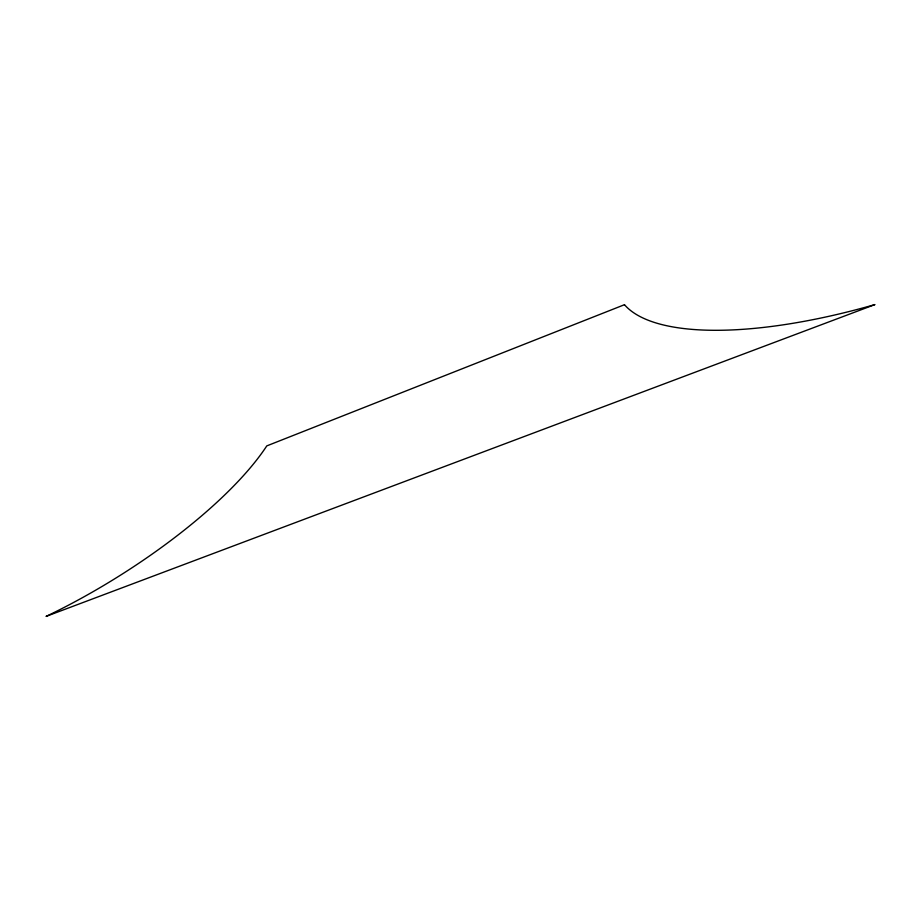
<?xml version="1.0" encoding="UTF-8"?>
<svg xmlns="http://www.w3.org/2000/svg" width="921" height="921" viewBox="0 0 921 921"><rect width="100%" height="100%" fill="white"/><g stroke="black" fill="none" stroke-linecap="round" stroke-linejoin="round"><path stroke-width="1.38" d="M624.484 304.701L266.779 445.902A235.834 72.091 -31.9 0 1 46.05 616.425L874.95 304.575A287.294 96.82 -19.3 0 1 624.484 304.701"/></g></svg>
